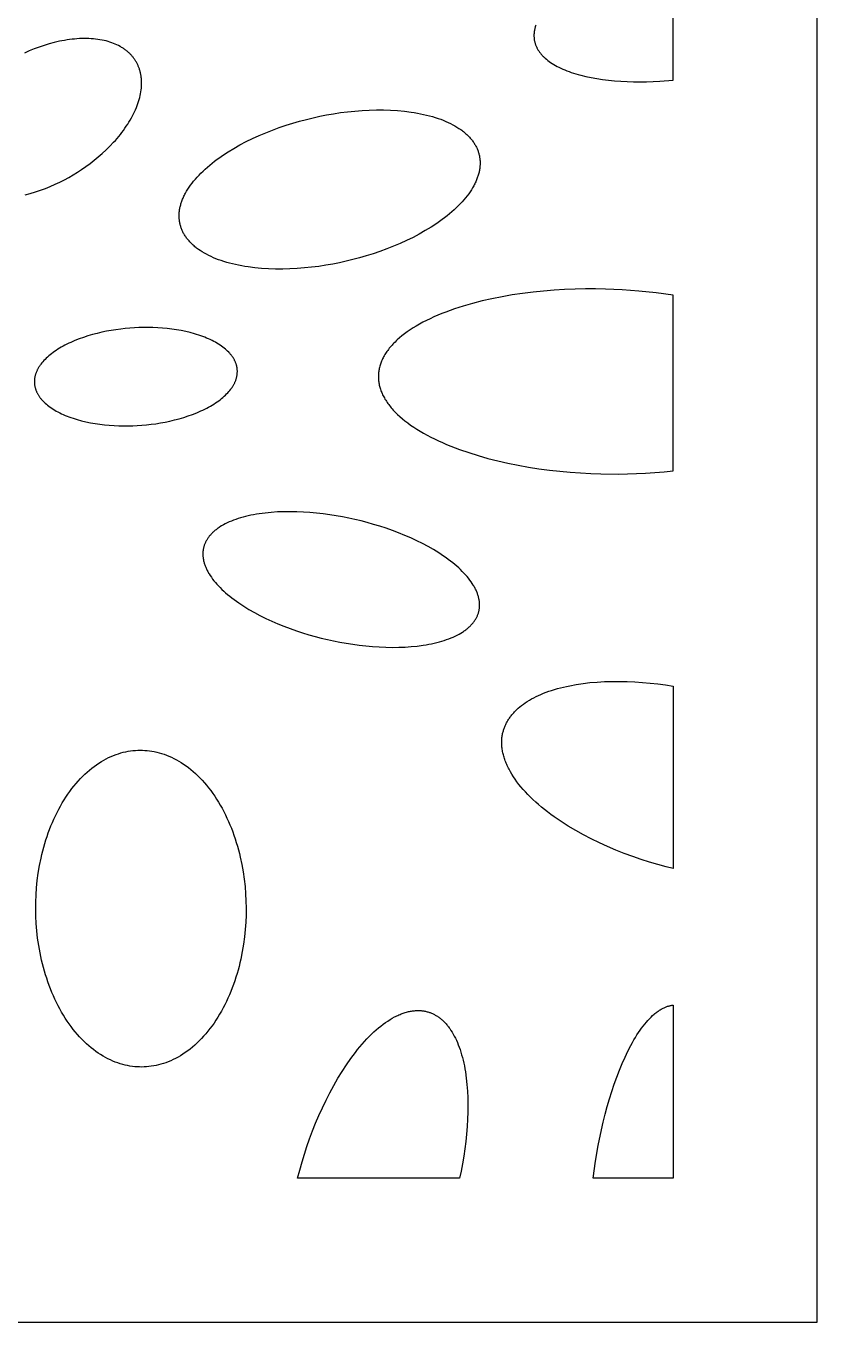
# Model space of a CAD drawing. Header units: millimetres. Extents: x 164 to 268, y 585 to 893.
# Drawn here: x 212.5 to 267.5, y 584.6 to 674.8 of the extents above; entities that cross this region are included whole.
import ezdxf

# ---------------------------------------------------------------- set-up
doc = ezdxf.new("R2010")
doc.units = ezdxf.units.MM
doc.layers.add('Layer 01', color=1, linetype='Continuous')

msp = doc.modelspace()

# ---------------------------------------------------------------- linework, layer by layer
at = {"layer": 'Layer 01'}
for points in [[(163.598, 584.625), (267.535, 584.625), (267.535, 893.108), (163.598, 893.108)], [(223.234, 661.002), (223.221, 661.058), (223.21, 661.114), (223.201, 661.17), (223.192, 661.227), (223.185, 661.285), (223.18, 661.343), (223.175, 661.401), (223.172, 661.46), (223.17, 661.52), (223.17, 661.58), (223.171, 661.641), (223.173, 661.702), (223.177, 661.763), (223.182, 661.825), (223.189, 661.887), (223.197, 661.95), (223.207, 662.014), (223.218, 662.077), (223.231, 662.142), (223.245, 662.206), (223.261, 662.271), (223.279, 662.336), (223.297, 662.402), (223.318, 662.468), (223.34, 662.534), (223.364, 662.601), (223.389, 662.668), (223.416, 662.736), (223.444, 662.803), (223.474, 662.871), (223.506, 662.939), (223.54, 663.008), (223.575, 663.076), (223.611, 663.145), (223.69, 663.284), (223.775, 663.423), (223.866, 663.563), (223.964, 663.703), (224.069, 663.843), (224.181, 663.984), (224.298, 664.125), (224.423, 664.265), (224.553, 664.405), (224.69, 664.545), (224.833, 664.685), (224.983, 664.824), (225.138, 664.962), (225.299, 665.099), (225.465, 665.235), (225.637, 665.369), (225.815, 665.503), (225.997, 665.634), (226.184, 665.765), (226.573, 666.02), (226.979, 666.267), (227.4, 666.505), (227.834, 666.734), (228.28, 666.953), (228.735, 667.16), (229.198, 667.357), (229.665, 667.541), (230.137, 667.714), (230.61, 667.874), (231.082, 668.023), (231.553, 668.159), (232.021, 668.283), (232.483, 668.395), (232.948, 668.497), (233.422, 668.591), (233.905, 668.675), (234.395, 668.749), (234.891, 668.812), (235.39, 668.863), (235.891, 668.903), (236.393, 668.929), (236.893, 668.942), (237.39, 668.941), (237.88, 668.926), (238.363, 668.896), (238.836, 668.852), (239.297, 668.793), (239.523, 668.758), (239.745, 668.72), (239.962, 668.678), (240.176, 668.632), (240.385, 668.583), (240.59, 668.53), (240.79, 668.474), (240.985, 668.415), (241.175, 668.353), (241.359, 668.287), (241.538, 668.218), (241.712, 668.146), (241.879, 668.071), (242.041, 667.994), (242.197, 667.913), (242.346, 667.831), (242.49, 667.745), (242.627, 667.657), (242.758, 667.567), (242.822, 667.522), (242.883, 667.475), (242.943, 667.428), (243.002, 667.381), (243.059, 667.333), (243.114, 667.285), (243.168, 667.236), (243.22, 667.187), (243.27, 667.137), (243.319, 667.087), (243.367, 667.037), (243.412, 666.986), (243.457, 666.935), (243.499, 666.884), (243.54, 666.832), (243.58, 666.78), (243.618, 666.728), (243.654, 666.675), (243.689, 666.622), (243.723, 666.569), (243.755, 666.515), (243.785, 666.462), (243.814, 666.408), (243.842, 666.354), (243.868, 666.3), (243.892, 666.246), (243.915, 666.191), (243.937, 666.137), (243.957, 666.082), (243.976, 666.027), (243.994, 665.972), (244.01, 665.917), (244.024, 665.862), (244.038, 665.807), (244.05, 665.752), (244.061, 665.696), (244.07, 665.639), (244.079, 665.582), (244.086, 665.525), (244.092, 665.466), (244.096, 665.408), (244.099, 665.349), (244.101, 665.289), (244.101, 665.229), (244.1, 665.169), (244.098, 665.108), (244.094, 665.046), (244.089, 664.984), (244.082, 664.922), (244.074, 664.859), (244.064, 664.795), (244.053, 664.732), (244.04, 664.668), (244.026, 664.603), (244.01, 664.538), (243.993, 664.473), (243.974, 664.407), (243.953, 664.341), (243.931, 664.275), (243.908, 664.208), (243.882, 664.141), (243.855, 664.074), (243.827, 664.006), (243.797, 663.938), (243.765, 663.87), (243.732, 663.801), (243.697, 663.733), (243.66, 663.664), (243.582, 663.525), (243.497, 663.386), (243.405, 663.247), (243.307, 663.106), (243.202, 662.966), (243.091, 662.825), (242.973, 662.685), (242.849, 662.544), (242.718, 662.404), (242.581, 662.264), (242.438, 662.124), (242.289, 661.986), (242.134, 661.848), (241.973, 661.711), (241.806, 661.575), (241.634, 661.44), (241.457, 661.307), (241.274, 661.175), (241.087, 661.045), (240.698, 660.789), (240.292, 660.542), (239.871, 660.304), (239.437, 660.075), (238.991, 659.857), (238.536, 659.649), (238.074, 659.453), (237.606, 659.268), (237.135, 659.095), (236.662, 658.935), (236.189, 658.786), (235.718, 658.65), (235.251, 658.526), (234.788, 658.414), (234.323, 658.312), (233.849, 658.219), (233.366, 658.134), (232.876, 658.06), (232.381, 657.997), (231.881, 657.946), (231.38, 657.907), (230.878, 657.88), (230.378, 657.867), (229.882, 657.868), (229.391, 657.883), (228.908, 657.913), (228.435, 657.957), (227.974, 658.016), (227.748, 658.051), (227.527, 658.089), (227.309, 658.132), (227.095, 658.177), (226.886, 658.226), (226.681, 658.279), (226.481, 658.335), (226.286, 658.394), (226.097, 658.457), (225.912, 658.522), (225.733, 658.591), (225.56, 658.663), (225.392, 658.738), (225.23, 658.815), (225.075, 658.896), (224.925, 658.979), (224.781, 659.064), (224.644, 659.152), (224.513, 659.242), (224.45, 659.288), (224.388, 659.334), (224.328, 659.381), (224.27, 659.428), (224.213, 659.476), (224.157, 659.524), (224.104, 659.573), (224.052, 659.622), (224.001, 659.672), (223.952, 659.722), (223.905, 659.772), (223.859, 659.823), (223.815, 659.874), (223.772, 659.925), (223.731, 659.977), (223.691, 660.029), (223.653, 660.082), (223.617, 660.134), (223.582, 660.187), (223.548, 660.24), (223.517, 660.294), (223.486, 660.347), (223.457, 660.401), (223.43, 660.455), (223.404, 660.509), (223.379, 660.564), (223.356, 660.618), (223.334, 660.673), (223.314, 660.727), (223.295, 660.782), (223.278, 660.837), (223.262, 660.892), (223.247, 660.947)], [(257.535, 656.053), (256.341, 656.219), (255.151, 656.343), (253.976, 656.428), (252.826, 656.475), (252.129, 656.487), (251.42, 656.486), (250.703, 656.471), (249.978, 656.442), (249.249, 656.399), (248.518, 656.34), (247.787, 656.265), (247.06, 656.174), (246.339, 656.068), (245.627, 655.945), (244.928, 655.806), (244.244, 655.651), (243.579, 655.481), (242.935, 655.296), (242.316, 655.096), (242.016, 654.991), (241.723, 654.882), (241.437, 654.77), (241.159, 654.655), (240.889, 654.538), (240.627, 654.417), (240.374, 654.293), (240.129, 654.167), (239.893, 654.039), (239.665, 653.908), (239.447, 653.775), (239.239, 653.639), (239.039, 653.502), (238.849, 653.364), (238.668, 653.223), (238.498, 653.082), (238.336, 652.939), (238.259, 652.867), (238.185, 652.795), (238.113, 652.722), (238.043, 652.65), (237.976, 652.577), (237.911, 652.504), (237.848, 652.431), (237.788, 652.357), (237.73, 652.284), (237.675, 652.21), (237.622, 652.137), (237.572, 652.063), (237.523, 651.989), (237.477, 651.916), (237.434, 651.842), (237.393, 651.768), (237.354, 651.694), (237.317, 651.621), (237.283, 651.547), (237.25, 651.473), (237.221, 651.4), (237.193, 651.326), (237.167, 651.253), (237.144, 651.18), (237.123, 651.107), (237.104, 651.034), (237.087, 650.961), (237.072, 650.889), (237.059, 650.816), (237.049, 650.744), (237.04, 650.672), (237.033, 650.601), (237.028, 650.529), (237.026, 650.458), (237.025, 650.387), (237.026, 650.315), (237.029, 650.244), (237.034, 650.171), (237.041, 650.099), (237.05, 650.026), (237.061, 649.953), (237.074, 649.879), (237.089, 649.805), (237.106, 649.731), (237.126, 649.657), (237.147, 649.583), (237.171, 649.508), (237.197, 649.433), (237.225, 649.358), (237.256, 649.282), (237.289, 649.207), (237.324, 649.131), (237.361, 649.055), (237.401, 648.979), (237.443, 648.903), (237.487, 648.827), (237.534, 648.751), (237.583, 648.674), (237.634, 648.598), (237.688, 648.522), (237.744, 648.445), (237.803, 648.369), (237.864, 648.293), (237.927, 648.217), (237.993, 648.14), (238.061, 648.064), (238.132, 647.988), (238.205, 647.913), (238.359, 647.761), (238.522, 647.611), (238.695, 647.462), (238.877, 647.313), (239.07, 647.166), (239.271, 647.02), (239.482, 646.876), (239.702, 646.733), (239.931, 646.592), (240.169, 646.454), (240.416, 646.317), (240.671, 646.183), (240.935, 646.051), (241.206, 645.922), (241.486, 645.795), (241.772, 645.672), (242.066, 645.551), (242.675, 645.319), (243.308, 645.1), (243.963, 644.895), (244.638, 644.705), (245.329, 644.53), (246.033, 644.37), (246.748, 644.226), (247.47, 644.098), (248.195, 643.985), (248.923, 643.888), (249.649, 643.806), (250.371, 643.74), (251.086, 643.687), (251.794, 643.649), (252.49, 643.625), (253.719, 643.613), (254.978, 643.642), (255.615, 643.673), (256.254, 643.715), (256.895, 643.77), (257.535, 643.836)], [(227.219, 650.789), (227.217, 650.827), (227.215, 650.865), (227.212, 650.903), (227.208, 650.94), (227.202, 650.979), (227.196, 651.017), (227.189, 651.055), (227.181, 651.093), (227.173, 651.132), (227.163, 651.17), (227.152, 651.208), (227.14, 651.247), (227.127, 651.285), (227.114, 651.324), (227.099, 651.363), (227.083, 651.401), (227.066, 651.44), (227.048, 651.478), (227.03, 651.517), (227.01, 651.555), (226.989, 651.594), (226.967, 651.632), (226.943, 651.671), (226.919, 651.709), (226.894, 651.747), (226.868, 651.786), (226.84, 651.824), (226.812, 651.862), (226.782, 651.899), (226.752, 651.937), (226.72, 651.975), (226.687, 652.012), (226.653, 652.05), (226.618, 652.087), (226.545, 652.16), (226.467, 652.233), (226.385, 652.305), (226.299, 652.377), (226.208, 652.447), (226.113, 652.516), (226.014, 652.584), (225.911, 652.65), (225.804, 652.715), (225.693, 652.779), (225.578, 652.842), (225.459, 652.902), (225.337, 652.961), (225.211, 653.019), (225.082, 653.075), (224.949, 653.129), (224.813, 653.181), (224.675, 653.231), (224.533, 653.279), (224.388, 653.325), (224.242, 653.369), (223.941, 653.452), (223.631, 653.525), (223.315, 653.59), (222.993, 653.647), (222.667, 653.695), (222.339, 653.734), (222.008, 653.765), (221.678, 653.787), (221.348, 653.801), (221.021, 653.808), (220.697, 653.807), (220.377, 653.799), (220.063, 653.785), (219.748, 653.763), (219.429, 653.734), (219.106, 653.698), (218.78, 653.654), (218.453, 653.602), (218.125, 653.542), (217.797, 653.474), (217.472, 653.397), (217.15, 653.312), (216.832, 653.219), (216.521, 653.118), (216.217, 653.009), (215.922, 652.893), (215.637, 652.77), (215.498, 652.705), (215.363, 652.64), (215.23, 652.572), (215.101, 652.503), (214.976, 652.433), (214.854, 652.361), (214.735, 652.288), (214.62, 652.214), (214.509, 652.139), (214.402, 652.063), (214.299, 651.985), (214.201, 651.907), (214.106, 651.828), (214.015, 651.749), (213.929, 651.668), (213.847, 651.588), (213.77, 651.506), (213.697, 651.425), (213.628, 651.343), (213.564, 651.261), (213.533, 651.22), (213.504, 651.179), (213.475, 651.138), (213.448, 651.096), (213.422, 651.055), (213.397, 651.014), (213.373, 650.973), (213.35, 650.932), (213.328, 650.891), (213.307, 650.85), (213.287, 650.809), (213.269, 650.769), (213.251, 650.728), (213.234, 650.687), (213.219, 650.647), (213.204, 650.607), (213.191, 650.566), (213.178, 650.526), (213.167, 650.486), (213.156, 650.446), (213.147, 650.407), (213.138, 650.367), (213.131, 650.328), (213.124, 650.288), (213.119, 650.249), (213.114, 650.21), (213.11, 650.172), (213.107, 650.133), (213.105, 650.095), (213.104, 650.057), (213.104, 650.019), (213.105, 649.981), (213.106, 649.944), (213.108, 649.906), (213.112, 649.868), (213.116, 649.83), (213.121, 649.792), (213.127, 649.754), (213.134, 649.716), (213.142, 649.677), (213.151, 649.639), (213.161, 649.601), (213.171, 649.562), (213.183, 649.524), (213.196, 649.485), (213.21, 649.447), (213.225, 649.408), (213.24, 649.37), (213.257, 649.331), (213.275, 649.292), (213.294, 649.254), (213.314, 649.215), (213.335, 649.177), (213.357, 649.138), (213.38, 649.1), (213.404, 649.062), (213.429, 649.023), (213.456, 648.985), (213.483, 648.947), (213.512, 648.909), (213.541, 648.871), (213.572, 648.833), (213.604, 648.796), (213.637, 648.758), (213.67, 648.721), (213.705, 648.684), (213.779, 648.61), (213.856, 648.537), (213.938, 648.465), (214.025, 648.394), (214.115, 648.324), (214.21, 648.255), (214.309, 648.187), (214.412, 648.121), (214.519, 648.055), (214.63, 647.991), (214.745, 647.929), (214.864, 647.868), (214.986, 647.809), (215.112, 647.752), (215.242, 647.696), (215.374, 647.642), (215.51, 647.59), (215.649, 647.54), (215.791, 647.492), (215.935, 647.445), (216.082, 647.401), (216.383, 647.319), (216.692, 647.245), (217.008, 647.18), (217.33, 647.124), (217.656, 647.076), (217.985, 647.037), (218.315, 647.006), (218.646, 646.984), (218.975, 646.969), (219.302, 646.963), (219.626, 646.964), (219.946, 646.971), (220.261, 646.986), (220.575, 647.008), (220.895, 647.036), (221.218, 647.072), (221.543, 647.116), (221.871, 647.168), (222.199, 647.229), (222.526, 647.297), (222.852, 647.374), (223.174, 647.458), (223.491, 647.551), (223.803, 647.652), (224.106, 647.761), (224.402, 647.878), (224.687, 648.001), (224.825, 648.065), (224.961, 648.131), (225.093, 648.199), (225.222, 648.267), (225.348, 648.338), (225.47, 648.409), (225.588, 648.482), (225.703, 648.556), (225.814, 648.632), (225.921, 648.708), (226.024, 648.785), (226.123, 648.863), (226.218, 648.942), (226.308, 649.022), (226.394, 649.102), (226.476, 649.183), (226.554, 649.264), (226.627, 649.346), (226.696, 649.428), (226.76, 649.51), (226.79, 649.551), (226.82, 649.592), (226.848, 649.633), (226.876, 649.674), (226.902, 649.715), (226.927, 649.756), (226.951, 649.797), (226.974, 649.838), (226.996, 649.879), (227.016, 649.92), (227.036, 649.961), (227.055, 650.002), (227.073, 650.043), (227.089, 650.083), (227.105, 650.124), (227.119, 650.164), (227.133, 650.204), (227.145, 650.244), (227.157, 650.284), (227.167, 650.324), (227.177, 650.364), (227.185, 650.404), (227.193, 650.443), (227.199, 650.482), (227.205, 650.521), (227.21, 650.56), (227.213, 650.599), (227.216, 650.637), (227.218, 650.676), (227.219, 650.714), (227.22, 650.752)], [(224.869, 638.473), (224.859, 638.426), (224.85, 638.379), (224.842, 638.332), (224.836, 638.284), (224.83, 638.236), (224.826, 638.187), (224.823, 638.138), (224.821, 638.089), (224.821, 638.038), (224.822, 637.988), (224.824, 637.937), (224.827, 637.886), (224.832, 637.834), (224.838, 637.782), (224.845, 637.729), (224.854, 637.676), (224.864, 637.623), (224.876, 637.569), (224.889, 637.515), (224.903, 637.46), (224.919, 637.405), (224.936, 637.35), (224.955, 637.295), (224.975, 637.239), (224.996, 637.183), (225.019, 637.126), (225.044, 637.069), (225.069, 637.012), (225.097, 636.955), (225.126, 636.897), (225.156, 636.839), (225.188, 636.781), (225.222, 636.723), (225.257, 636.664), (225.331, 636.547), (225.412, 636.428), (225.498, 636.309), (225.591, 636.19), (225.69, 636.07), (225.794, 635.95), (225.905, 635.829), (226.022, 635.709), (226.144, 635.589), (226.272, 635.469), (226.406, 635.349), (226.545, 635.23), (226.69, 635.111), (226.84, 634.993), (226.995, 634.876), (227.155, 634.76), (227.32, 634.645), (227.664, 634.418), (228.025, 634.197), (228.402, 633.983), (228.792, 633.775), (229.194, 633.575), (229.607, 633.384), (230.028, 633.202), (230.455, 633.029), (230.887, 632.865), (231.322, 632.712), (231.758, 632.569), (232.194, 632.436), (232.628, 632.314), (233.059, 632.202), (233.485, 632.1), (233.912, 632.006), (234.349, 631.919), (234.793, 631.84), (235.243, 631.769), (235.698, 631.708), (236.156, 631.656), (236.616, 631.615), (237.076, 631.584), (237.534, 631.565), (237.989, 631.557), (238.438, 631.561), (238.88, 631.578), (239.312, 631.607), (239.733, 631.648), (240.142, 631.702), (240.34, 631.734), (240.535, 631.769), (240.726, 631.807), (240.912, 631.847), (241.094, 631.891), (241.272, 631.937), (241.444, 631.987), (241.612, 632.039), (241.775, 632.094), (241.932, 632.151), (242.084, 632.211), (242.231, 632.274), (242.372, 632.338), (242.507, 632.406), (242.637, 632.475), (242.761, 632.546), (242.88, 632.62), (242.937, 632.657), (242.992, 632.695), (243.046, 632.734), (243.099, 632.772), (243.15, 632.812), (243.2, 632.851), (243.248, 632.891), (243.295, 632.932), (243.34, 632.973), (243.384, 633.014), (243.426, 633.055), (243.467, 633.097), (243.507, 633.139), (243.545, 633.182), (243.581, 633.225), (243.617, 633.268), (243.65, 633.311), (243.683, 633.355), (243.714, 633.399), (243.743, 633.443), (243.772, 633.487), (243.798, 633.532), (243.824, 633.576), (243.848, 633.621), (243.871, 633.666), (243.892, 633.712), (243.912, 633.757), (243.931, 633.803), (243.949, 633.848), (243.965, 633.894), (243.98, 633.94), (243.993, 633.986), (244.006, 634.032), (244.017, 634.078), (244.027, 634.124), (244.036, 634.171), (244.044, 634.219), (244.05, 634.266), (244.056, 634.315), (244.06, 634.363), (244.063, 634.412), (244.064, 634.462), (244.065, 634.512), (244.064, 634.563), (244.062, 634.614), (244.059, 634.665), (244.054, 634.717), (244.048, 634.769), (244.04, 634.821), (244.032, 634.874), (244.021, 634.928), (244.01, 634.982), (243.997, 635.036), (243.983, 635.09), (243.967, 635.145), (243.95, 635.2), (243.931, 635.256), (243.911, 635.312), (243.89, 635.368), (243.867, 635.424), (243.842, 635.481), (243.816, 635.538), (243.789, 635.596), (243.76, 635.653), (243.73, 635.711), (243.698, 635.769), (243.664, 635.828), (243.629, 635.886), (243.555, 636.004), (243.474, 636.122), (243.388, 636.241), (243.295, 636.361), (243.196, 636.481), (243.092, 636.601), (242.981, 636.721), (242.864, 636.841), (242.742, 636.962), (242.614, 637.082), (242.48, 637.201), (242.341, 637.321), (242.196, 637.439), (242.046, 637.557), (241.89, 637.674), (241.73, 637.79), (241.565, 637.906), (241.221, 638.132), (240.861, 638.353), (240.484, 638.568), (240.094, 638.776), (239.692, 638.975), (239.279, 639.167), (238.858, 639.349), (238.431, 639.522), (237.999, 639.685), (237.564, 639.838), (237.127, 639.982), (236.692, 640.114), (236.258, 640.237), (235.827, 640.349), (235.401, 640.451), (234.973, 640.545), (234.537, 640.632), (234.093, 640.711), (233.643, 640.781), (233.188, 640.843), (232.73, 640.895), (232.27, 640.936), (231.81, 640.967), (231.351, 640.986), (230.897, 640.994), (230.448, 640.989), (230.006, 640.973), (229.574, 640.944), (229.152, 640.902), (228.744, 640.848), (228.545, 640.816), (228.351, 640.782), (228.16, 640.744), (227.973, 640.703), (227.791, 640.66), (227.614, 640.613), (227.441, 640.564), (227.274, 640.512), (227.111, 640.457), (226.954, 640.399), (226.802, 640.34), (226.655, 640.277), (226.514, 640.212), (226.378, 640.145), (226.249, 640.076), (226.125, 640.004), (226.006, 639.931), (225.949, 639.893), (225.894, 639.855), (225.84, 639.817), (225.787, 639.778), (225.736, 639.739), (225.686, 639.699), (225.638, 639.659), (225.591, 639.619), (225.546, 639.578), (225.502, 639.537), (225.46, 639.495), (225.419, 639.453), (225.379, 639.411), (225.341, 639.369), (225.304, 639.326), (225.269, 639.283), (225.235, 639.239), (225.203, 639.196), (225.172, 639.152), (225.142, 639.108), (225.114, 639.064), (225.087, 639.019), (225.062, 638.974), (225.038, 638.929), (225.015, 638.884), (224.994, 638.839), (224.973, 638.794), (224.955, 638.748), (224.937, 638.702), (224.921, 638.657), (224.906, 638.611), (224.892, 638.565), (224.88, 638.519)], [(257.535, 616.166), (257.04, 616.292), (256.466, 616.449), (255.886, 616.621), (255.302, 616.808), (254.716, 617.01), (254.13, 617.227), (253.547, 617.458), (252.968, 617.704), (252.396, 617.964), (251.834, 618.237), (251.283, 618.523), (250.748, 618.82), (250.229, 619.129), (249.729, 619.448), (249.251, 619.775), (249.021, 619.942), (248.797, 620.111), (248.579, 620.281), (248.368, 620.452), (248.164, 620.625), (247.967, 620.799), (247.777, 620.973), (247.595, 621.148), (247.42, 621.324), (247.253, 621.501), (247.094, 621.677), (246.943, 621.853), (246.8, 622.029), (246.665, 622.205), (246.538, 622.381), (246.419, 622.555), (246.309, 622.729), (246.206, 622.902), (246.113, 623.073), (246.069, 623.159), (246.027, 623.244), (245.987, 623.328), (245.949, 623.413), (245.914, 623.496), (245.88, 623.58), (245.848, 623.663), (245.819, 623.745), (245.791, 623.827), (245.765, 623.909), (245.742, 623.99), (245.72, 624.071), (245.7, 624.151), (245.682, 624.23), (245.666, 624.309), (245.652, 624.388), (245.64, 624.466), (245.629, 624.543), (245.621, 624.62), (245.614, 624.696), (245.609, 624.771), (245.606, 624.846), (245.605, 624.92), (245.605, 624.994), (245.608, 625.067), (245.611, 625.139), (245.617, 625.211), (245.624, 625.281), (245.633, 625.352), (245.643, 625.421), (245.655, 625.49), (245.669, 625.558), (245.684, 625.625), (245.701, 625.692), (245.717, 625.749), (245.733, 625.806), (245.752, 625.863), (245.771, 625.92), (245.792, 625.976), (245.814, 626.033), (245.837, 626.089), (245.861, 626.145), (245.887, 626.201), (245.914, 626.257), (245.943, 626.313), (245.973, 626.368), (246.004, 626.423), (246.036, 626.478), (246.07, 626.533), (246.106, 626.588), (246.142, 626.642), (246.181, 626.696), (246.22, 626.75), (246.261, 626.803), (246.303, 626.856), (246.347, 626.909), (246.392, 626.961), (246.439, 627.014), (246.487, 627.065), (246.536, 627.117), (246.587, 627.168), (246.64, 627.218), (246.749, 627.318), (246.864, 627.417), (246.985, 627.513), (247.111, 627.608), (247.244, 627.701), (247.382, 627.791), (247.526, 627.88), (247.675, 627.966), (247.831, 628.05), (247.992, 628.131), (248.158, 628.21), (248.33, 628.287), (248.508, 628.36), (248.691, 628.431), (248.879, 628.499), (249.072, 628.564), (249.27, 628.627), (249.474, 628.686), (249.681, 628.742), (249.894, 628.795), (250.111, 628.845), (250.332, 628.891), (250.788, 628.975), (251.258, 629.045), (251.743, 629.101), (252.239, 629.144), (252.747, 629.174), (253.264, 629.19), (253.788, 629.192), (254.319, 629.182), (254.853, 629.159), (255.39, 629.123), (255.929, 629.075), (256.467, 629.016), (257.003, 628.945), (257.535, 628.864)], [(220.576, 602.366), (220.414, 602.368), (220.25, 602.375), (220.085, 602.388), (219.919, 602.407), (219.751, 602.431), (219.583, 602.462), (219.414, 602.499), (219.244, 602.542), (219.074, 602.592), (218.903, 602.648), (218.732, 602.711), (218.561, 602.78), (218.39, 602.856), (218.219, 602.938), (218.049, 603.028), (217.879, 603.124), (217.71, 603.227), (217.542, 603.337), (217.375, 603.454), (217.209, 603.578), (217.045, 603.708), (216.883, 603.845), (216.722, 603.989), (216.563, 604.139), (216.406, 604.296), (216.252, 604.459), (216.1, 604.628), (215.951, 604.804), (215.805, 604.985), (215.662, 605.173), (215.522, 605.365), (215.385, 605.564), (215.252, 605.767), (215.122, 605.976), (214.996, 606.189), (214.874, 606.407), (214.755, 606.629), (214.641, 606.856), (214.531, 607.086), (214.425, 607.32), (214.323, 607.557), (214.226, 607.798), (214.133, 608.041), (214.044, 608.287), (213.96, 608.535), (213.88, 608.785), (213.805, 609.036), (213.735, 609.29), (213.669, 609.544), (213.607, 609.8), (213.498, 610.312), (213.406, 610.826), (213.332, 611.338), (213.274, 611.848), (213.233, 612.353), (213.208, 612.851), (213.198, 613.342), (213.203, 613.834), (213.222, 614.333), (213.257, 614.838), (213.309, 615.348), (213.377, 615.861), (213.463, 616.376), (213.567, 616.89), (213.625, 617.146), (213.689, 617.401), (213.756, 617.655), (213.828, 617.908), (213.905, 618.159), (213.986, 618.408), (214.072, 618.654), (214.162, 618.899), (214.257, 619.14), (214.356, 619.378), (214.459, 619.614), (214.567, 619.845), (214.679, 620.073), (214.795, 620.296), (214.914, 620.516), (215.038, 620.731), (215.165, 620.941), (215.296, 621.146), (215.431, 621.345), (215.569, 621.54), (215.71, 621.729), (215.854, 621.912), (216.001, 622.089), (216.151, 622.26), (216.303, 622.425), (216.458, 622.583), (216.615, 622.735), (216.774, 622.881), (216.935, 623.02), (217.098, 623.152), (217.262, 623.278), (217.428, 623.396), (217.595, 623.508), (217.762, 623.613), (217.931, 623.711), (218.1, 623.803), (218.27, 623.888), (218.44, 623.965), (218.611, 624.037), (218.781, 624.101), (218.951, 624.159), (219.121, 624.211), (219.29, 624.256), (219.459, 624.295), (219.627, 624.327), (219.794, 624.354), (219.96, 624.375), (220.125, 624.389), (220.288, 624.399), (220.451, 624.402), (220.613, 624.4), (220.777, 624.393), (220.942, 624.38), (221.108, 624.361), (221.276, 624.337), (221.444, 624.306), (221.613, 624.269), (221.783, 624.226), (221.953, 624.176), (222.124, 624.12), (222.295, 624.058), (222.466, 623.988), (222.637, 623.912), (222.808, 623.83), (222.978, 623.74), (223.148, 623.644), (223.317, 623.541), (223.485, 623.431), (223.652, 623.314), (223.818, 623.19), (223.982, 623.06), (224.145, 622.923), (224.305, 622.779), (224.464, 622.629), (224.621, 622.472), (224.775, 622.309), (224.927, 622.14), (225.076, 621.964), (225.222, 621.783), (225.365, 621.596), (225.505, 621.403), (225.642, 621.205), (225.775, 621.001), (225.905, 620.792), (226.031, 620.579), (226.153, 620.361), (226.272, 620.139), (226.386, 619.912), (226.496, 619.682), (226.602, 619.448), (226.704, 619.211), (226.801, 618.971), (226.894, 618.727), (226.983, 618.482), (227.067, 618.234), (227.147, 617.984), (227.222, 617.732), (227.292, 617.479), (227.358, 617.224), (227.42, 616.969), (227.529, 616.456), (227.621, 615.942), (227.695, 615.43), (227.753, 614.92), (227.794, 614.416), (227.819, 613.917), (227.829, 613.426), (227.825, 612.935), (227.805, 612.436), (227.77, 611.93), (227.718, 611.42), (227.65, 610.907), (227.564, 610.392), (227.46, 609.878), (227.402, 609.622), (227.338, 609.367), (227.271, 609.113), (227.199, 608.86), (227.122, 608.61), (227.041, 608.361), (226.955, 608.114), (226.865, 607.87), (226.77, 607.628), (226.671, 607.39), (226.568, 607.155), (226.46, 606.923), (226.348, 606.695), (226.232, 606.472), (226.113, 606.252), (225.989, 606.038), (225.862, 605.828), (225.731, 605.623), (225.596, 605.423), (225.458, 605.228), (225.317, 605.039), (225.173, 604.856), (225.026, 604.679), (224.876, 604.508), (224.724, 604.343), (224.569, 604.185), (224.412, 604.033), (224.253, 603.887), (224.092, 603.748), (223.929, 603.616), (223.765, 603.491), (223.599, 603.372), (223.433, 603.26), (223.265, 603.155), (223.096, 603.057), (222.927, 602.965), (222.757, 602.881), (222.587, 602.803), (222.417, 602.732), (222.246, 602.667), (222.076, 602.609), (221.906, 602.558), (221.737, 602.512), (221.568, 602.474), (221.4, 602.441), (221.233, 602.414), (221.067, 602.394), (220.902, 602.379), (220.739, 602.37)], [(231.411, 594.625), (231.561, 595.2), (231.721, 595.763), (231.883, 596.295), (232.059, 596.832), (232.248, 597.373), (232.45, 597.916), (232.665, 598.458), (232.893, 598.998), (233.134, 599.534), (233.386, 600.062), (233.65, 600.582), (233.925, 601.091), (234.209, 601.585), (234.503, 602.064), (234.805, 602.525), (235.113, 602.966), (235.427, 603.384), (235.586, 603.585), (235.746, 603.779), (235.907, 603.967), (236.068, 604.148), (236.23, 604.323), (236.392, 604.49), (236.554, 604.65), (236.716, 604.804), (236.878, 604.95), (237.04, 605.088), (237.202, 605.219), (237.362, 605.343), (237.522, 605.459), (237.681, 605.567), (237.839, 605.668), (237.995, 605.761), (238.15, 605.846), (238.227, 605.886), (238.304, 605.924), (238.38, 605.96), (238.456, 605.994), (238.532, 606.026), (238.606, 606.056), (238.681, 606.085), (238.755, 606.111), (238.828, 606.136), (238.901, 606.159), (238.974, 606.18), (239.046, 606.199), (239.117, 606.217), (239.188, 606.233), (239.259, 606.247), (239.328, 606.259), (239.397, 606.269), (239.466, 606.278), (239.534, 606.285), (239.601, 606.29), (239.668, 606.294), (239.734, 606.296), (239.8, 606.296), (239.865, 606.295), (239.929, 606.292), (239.992, 606.288), (240.055, 606.282), (240.117, 606.274), (240.179, 606.265), (240.24, 606.254), (240.3, 606.242), (240.359, 606.229), (240.418, 606.214), (240.476, 606.198), (240.528, 606.182), (240.579, 606.165), (240.63, 606.147), (240.681, 606.127), (240.731, 606.106), (240.782, 606.084), (240.832, 606.061), (240.882, 606.037), (240.932, 606.011), (240.982, 605.983), (241.031, 605.955), (241.08, 605.925), (241.129, 605.894), (241.178, 605.861), (241.226, 605.827), (241.274, 605.792), (241.322, 605.755), (241.37, 605.717), (241.417, 605.678), (241.463, 605.637), (241.51, 605.594), (241.556, 605.551), (241.601, 605.505), (241.647, 605.459), (241.691, 605.411), (241.736, 605.362), (241.78, 605.311), (241.823, 605.258), (241.866, 605.205), (241.909, 605.15), (241.951, 605.093), (241.993, 605.035), (242.075, 604.915), (242.154, 604.788), (242.232, 604.657), (242.307, 604.519), (242.38, 604.376), (242.451, 604.227), (242.519, 604.072), (242.584, 603.912), (242.647, 603.747), (242.707, 603.576), (242.764, 603.4), (242.818, 603.219), (242.869, 603.032), (242.918, 602.841), (242.963, 602.645), (243.005, 602.444), (243.044, 602.238), (243.08, 602.028), (243.142, 601.596), (243.19, 601.148), (243.226, 600.686), (243.248, 600.212), (243.257, 599.726), (243.252, 599.231), (243.235, 598.728), (243.205, 598.219), (243.163, 597.706), (243.109, 597.19), (243.043, 596.673), (242.966, 596.156), (242.879, 595.642), (242.783, 595.131), (242.677, 594.625)], [(251.971, 594.625), (252.135, 595.819), (252.32, 596.902), (252.542, 597.994), (252.668, 598.539), (252.802, 599.08), (252.946, 599.617), (253.099, 600.146), (253.26, 600.666), (253.429, 601.174), (253.606, 601.669), (253.79, 602.148), (253.981, 602.61), (254.178, 603.052), (254.381, 603.474), (254.587, 603.873), (254.692, 604.063), (254.798, 604.248), (254.905, 604.426), (255.012, 604.598), (255.119, 604.763), (255.228, 604.922), (255.336, 605.074), (255.445, 605.219), (255.554, 605.357), (255.663, 605.488), (255.772, 605.612), (255.881, 605.729), (255.989, 605.839), (256.098, 605.942), (256.206, 606.039), (256.259, 606.084), (256.313, 606.128), (256.367, 606.169), (256.42, 606.21), (256.473, 606.248), (256.526, 606.285), (256.579, 606.32), (256.631, 606.353), (256.684, 606.384), (256.736, 606.414), (256.788, 606.442), (256.84, 606.469), (256.891, 606.494), (256.942, 606.517), (256.993, 606.538), (257.044, 606.558), (257.095, 606.576), (257.145, 606.593), (257.195, 606.608), (257.244, 606.621), (257.294, 606.633), (257.343, 606.644), (257.391, 606.652), (257.44, 606.66), (257.488, 606.665), (257.535, 606.67), (257.535, 594.625)]]:
    msp.add_lwpolyline(points, close=True, dxfattribs=at)
for points in [[(247.975, 674.836), (247.957, 674.781), (247.94, 674.726), (247.924, 674.671), (247.91, 674.617), (247.897, 674.563), (247.886, 674.509), (247.876, 674.456), (247.868, 674.403), (247.861, 674.351), (247.855, 674.299), (247.851, 674.247), (247.848, 674.196), (247.847, 674.145), (247.846, 674.095), (247.848, 674.045), (247.85, 673.995), (247.854, 673.946), (247.859, 673.897), (247.865, 673.849), (247.872, 673.801), (247.881, 673.753), (247.889, 673.711), (247.899, 673.669), (247.91, 673.627), (247.922, 673.585), (247.935, 673.543), (247.949, 673.502), (247.964, 673.46), (247.98, 673.418), (247.997, 673.377), (248.015, 673.335), (248.035, 673.294), (248.055, 673.252), (248.077, 673.211), (248.099, 673.17), (248.123, 673.129), (248.148, 673.089), (248.174, 673.048), (248.202, 673.008), (248.23, 672.967), (248.26, 672.927), (248.291, 672.887), (248.323, 672.847), (248.356, 672.808), (248.391, 672.769), (248.426, 672.729), (248.463, 672.69), (248.501, 672.652), (248.54, 672.613), (248.581, 672.575), (248.623, 672.537), (248.71, 672.462), (248.802, 672.388), (248.898, 672.315), (249, 672.243), (249.107, 672.173), (249.219, 672.104), (249.335, 672.036), (249.457, 671.97), (249.583, 671.905), (249.714, 671.842), (249.85, 671.781), (249.99, 671.721), (250.135, 671.663), (250.285, 671.607), (250.44, 671.552), (250.598, 671.5), (250.762, 671.45), (250.929, 671.401), (251.101, 671.355), (251.456, 671.269), (251.827, 671.191), (252.213, 671.122), (252.612, 671.062), (253.023, 671.011), (253.445, 670.969), (253.877, 670.937), (254.318, 670.914), (254.766, 670.901), (255.22, 670.896), (255.679, 670.9), (256.141, 670.913), (256.605, 670.935), (257.535, 671.002), (257.535, 680.406)], [(212.465, 663.035), (212.819, 663.129), (213.172, 663.235), (213.522, 663.353), (213.867, 663.481), (214.208, 663.619), (214.542, 663.766), (214.869, 663.92), (215.188, 664.082), (215.498, 664.25), (215.799, 664.424), (216.095, 664.605), (216.391, 664.797), (216.686, 664.999), (216.978, 665.212), (217.267, 665.435), (217.551, 665.668), (217.829, 665.91), (218.1, 666.161), (218.362, 666.42), (218.614, 666.686), (218.736, 666.821), (218.855, 666.958), (218.97, 667.096), (219.083, 667.236), (219.192, 667.376), (219.298, 667.518), (219.4, 667.66), (219.498, 667.803), (219.593, 667.947), (219.683, 668.091), (219.77, 668.235), (219.852, 668.379), (219.93, 668.523), (220.003, 668.668), (220.072, 668.811), (220.137, 668.955), (220.197, 669.097), (220.253, 669.239), (220.304, 669.38), (220.35, 669.52), (220.392, 669.659), (220.429, 669.797), (220.461, 669.933), (220.489, 670.068), (220.513, 670.201), (220.531, 670.332), (220.546, 670.462), (220.555, 670.589), (220.561, 670.715), (220.562, 670.838), (220.561, 670.899), (220.559, 670.959), (220.556, 671.019), (220.551, 671.078), (220.546, 671.137), (220.54, 671.195), (220.533, 671.252), (220.524, 671.309), (220.515, 671.365), (220.505, 671.421), (220.494, 671.475), (220.482, 671.53), (220.469, 671.583), (220.455, 671.636), (220.44, 671.688), (220.424, 671.74), (220.407, 671.791), (220.39, 671.841), (220.372, 671.891), (220.353, 671.94), (220.333, 671.988), (220.312, 672.036), (220.29, 672.083), (220.268, 672.129), (220.245, 672.175), (220.221, 672.22), (220.196, 672.264), (220.171, 672.307), (220.145, 672.35), (220.118, 672.393), (220.09, 672.435), (220.061, 672.478), (220.031, 672.519), (220, 672.561), (219.968, 672.602), (219.935, 672.642), (219.902, 672.683), (219.867, 672.722), (219.831, 672.762), (219.794, 672.801), (219.756, 672.839), (219.718, 672.877), (219.678, 672.915), (219.637, 672.952), (219.595, 672.989), (219.552, 673.025), (219.508, 673.06), (219.464, 673.095), (219.418, 673.13), (219.371, 673.163), (219.323, 673.197), (219.274, 673.229), (219.224, 673.261), (219.173, 673.293), (219.121, 673.323), (219.068, 673.354), (218.959, 673.412), (218.847, 673.467), (218.73, 673.519), (218.609, 673.569), (218.485, 673.615), (218.357, 673.658), (218.226, 673.698), (218.09, 673.735), (217.952, 673.768), (217.81, 673.798), (217.665, 673.825), (217.516, 673.847), (217.365, 673.866), (217.211, 673.882), (217.054, 673.894), (216.895, 673.902), (216.733, 673.906), (216.569, 673.907), (216.403, 673.904), (216.235, 673.897), (216.066, 673.886), (215.894, 673.872), (215.722, 673.854), (215.548, 673.833), (215.373, 673.808), (215.197, 673.779), (215.021, 673.747), (214.844, 673.711), (214.667, 673.672), (214.49, 673.63), (214.136, 673.536), (213.783, 673.43), (213.433, 673.312), (213.088, 673.184), (212.747, 673.046), (212.413, 672.899)]]:
    msp.add_lwpolyline(points, dxfattribs=at)

doc.saveas('drawing.dxf')
